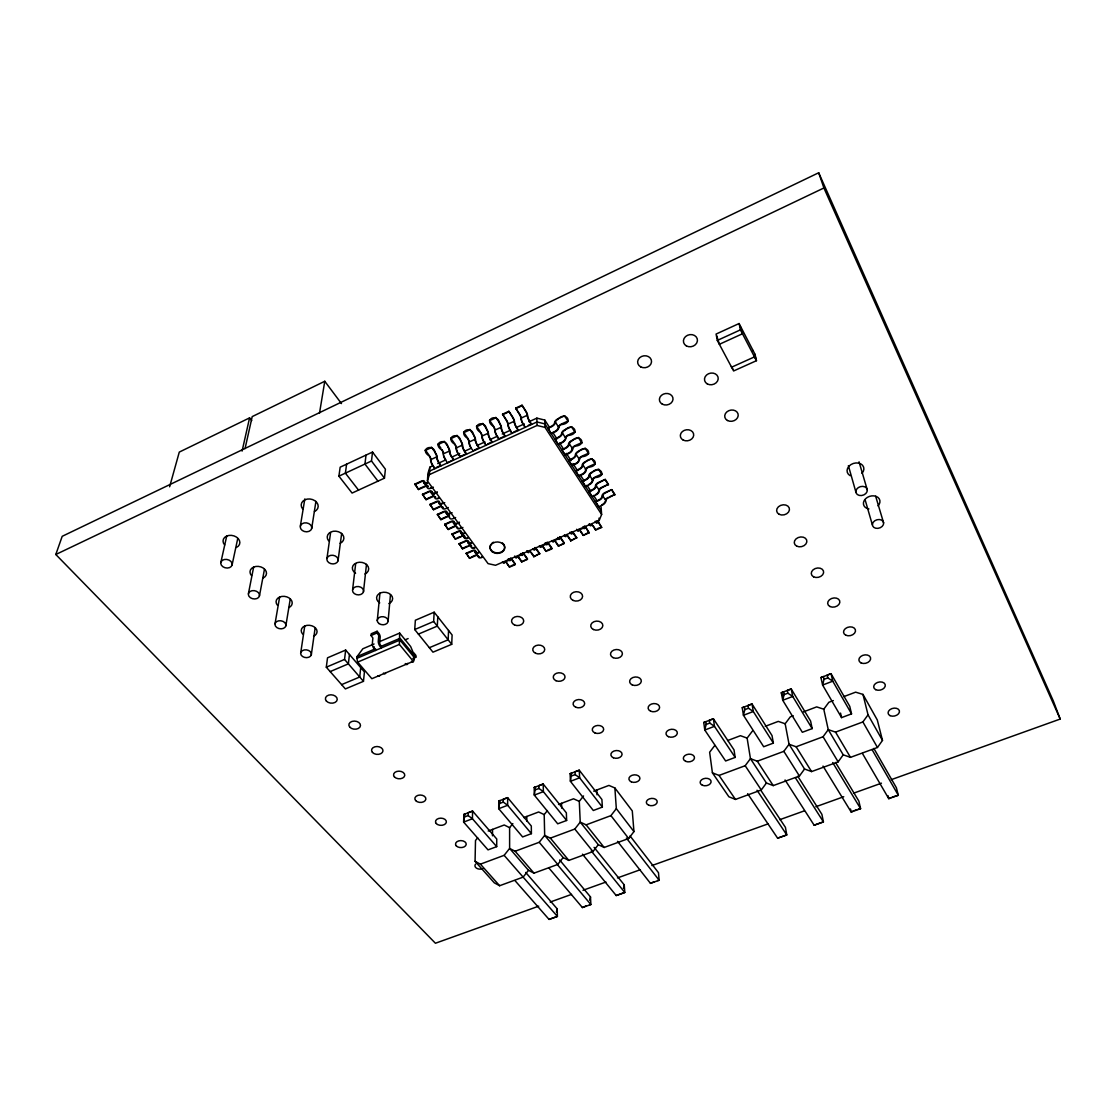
<?xml version="1.0" encoding="UTF-8"?>
<svg xmlns="http://www.w3.org/2000/svg" width="1116" height="1116" viewBox="0 0 1116 1116"><rect width="100%" height="100%" fill="white"/><g stroke="black" fill="none" stroke-linecap="round" stroke-linejoin="round"><path stroke-width="1.5" d="M495.769 417.328L499.605 423.02A3.92 1.088 65.3 0 1 501.489 428.056A3.906 1.074 65.4 0 0 503.386 433.078L505.283 436.454L503.386 433.636A4.883 1.353 65.4 0 1 501.014 427.344A2.943 0.809 65.3 0 0 499.591 423.578C498.489 412.669 482.656 419.1 493.342 426.452A2.943 0.823 65.2 0 1 494.765 430.218A4.883 1.367 65.3 0 0 497.122 436.509L499.033 439.313L497.122 435.951A3.906 1.088 65.3 0 1 495.295 431.585M531.411 833.652L507.64 805.292L503.288 802.097L503.302 799.237L507.64 797.647L531.3 826.007L531.411 833.652L522.623 836.944L498.713 808.695L498.768 801.051L499.954 800.507L498.713 808.695L507.64 805.292L507.64 797.647L498.768 801.051M502.563 414.189L506.371 419.909A3.92 1.074 65.3 0 1 508.268 424.931A3.906 1.06 65.4 0 0 510.179 429.967L512.063 433.357L510.179 430.525A4.896 1.325 65.4 0 1 507.794 424.22A2.943 0.795 65.3 0 0 506.371 420.453L502.563 414.189L508.854 411.288L512.663 417.007A3.934 1.046 65.4 0 1 514.56 422.043A3.92 1.046 65.4 0 0 516.471 427.093L518.354 430.483L516.471 427.637A4.896 1.311 65.4 0 1 514.085 421.332A2.943 0.795 65.4 0 0 512.663 417.551L508.854 411.288M496.69 846.639L496.746 838.995L472.598 811.081L468.204 812.685L468.134 815.559L472.417 818.739L496.69 846.639L488.027 849.876L463.628 822.101L463.851 814.443L464.926 813.941L463.628 822.101L472.417 818.739L472.598 811.081L463.851 814.443M492.477 835.8L492.547 829.397M512.858 823.608L509.607 827.653L509.621 848.425L528.482 870.299L523.111 877.134L499.619 885.727L494.304 882.84L475.067 861.315L475.5 840.501L477.676 837.823M482.754 423.355L486.618 429.004A3.906 1.116 65.2 0 1 488.501 434.026A3.892 1.116 65.3 0 0 490.384 439.048L492.282 442.396L490.37 439.592A4.869 1.381 65.3 0 1 488.013 433.315A2.929 0.837 65.2 0 0 486.604 429.562C485.46 418.723 469.669 425.112 480.382 432.422A2.929 0.851 65.2 0 1 481.791 436.175A4.869 1.409 65.2 0 0 484.135 442.452L486.06 445.256L484.149 441.894A3.892 1.13 65.2 0 1 482.279 436.886A3.906 1.13 65.2 0 0 480.898 432.673M469.808 429.339L473.7 434.961A3.906 1.144 65.1 0 1 475.569 439.969A3.892 1.144 65.2 0 0 477.439 444.977L479.35 448.325L477.425 445.535A4.855 1.423 65.2 0 1 475.081 439.272A2.929 0.865 65.1 0 0 473.672 435.505C472.486 424.75 456.751 431.083 467.492 438.365A2.916 0.865 65.1 0 1 468.887 442.117A4.855 1.437 65.2 0 0 471.231 448.367L473.184 450.599M482.084 557.428A4.534 2.455 -36.1 0 1 478.192 556.284A2.72 1.465 -36.2 0 0 475.876 555.601L469.599 558.335L466.237 553.215L472.528 550.467A3.641 1.953 -36.2 0 1 475.625 551.36A3.641 1.953 -36 0 0 478.722 552.267M469.599 558.335L466.237 553.215M475.053 547.858A4.562 2.441 -36 0 1 471.175 546.728A2.734 1.465 -36.2 0 0 468.846 546.059L462.554 548.835L459.15 543.659L465.47 540.883A3.655 1.939 -36.2 0 1 468.553 541.762A3.655 1.953 -36 0 0 471.663 542.641M456.932 435.282L460.838 440.876A3.892 1.172 65 0 1 462.708 445.87A3.878 1.172 65.1 0 0 464.563 450.878L466.488 454.198L464.549 451.436A4.841 1.465 65.1 0 1 462.219 445.186A2.916 0.879 65 0 0 460.824 441.434C459.583 430.734 443.889 437.026 454.672 444.266A2.916 0.893 65 0 1 456.053 448.004A4.841 1.479 65.1 0 0 458.383 454.254L460.336 457.016L458.411 453.696M462.554 548.835L459.15 543.659M467.939 538.177A4.59 2.427 -36 0 1 464.061 537.075A2.748 1.451 -36.2 0 0 461.745 536.419L455.412 539.209L451.994 533.992L458.327 531.188A3.683 1.925 -36.2 0 1 461.41 532.053A3.683 1.939 -36 0 0 464.521 532.918M451.715 644.323L452.106 635.004L434.166 612.196L415.361 620.245L414.72 629.55L432.966 652.176L451.715 644.323L433.65 621.486L434.166 612.196M448.562 630.498L448.144 639.803L429.353 647.699M453.724 459.499L451.743 457.295A4.827 1.507 65 0 1 449.427 451.059A2.916 0.907 65 0 0 448.032 447.321C446.749 436.705 431.111 442.926 441.908 450.139A2.902 0.921 64.9 0 1 443.289 453.877A4.827 1.521 65 0 0 445.605 460.113L447.572 462.861L453.724 459.499L451.771 456.737A3.864 1.2 65 0 1 449.915 451.757A3.878 1.214 65 0 0 448.06 446.777L444.112 441.211M455.412 539.209L451.994 533.992M462.889 527.45L460.755 528.398A4.617 2.413 -36 0 1 456.876 527.324A2.762 1.437 -36.1 0 0 454.561 526.682L448.214 529.5L444.74 524.227L451.101 521.395A3.697 1.911 -36.1 0 1 454.198 522.232A3.697 1.925 -36 0 0 457.295 523.083L459.443 522.135M448.214 529.5L444.74 524.227M437.793 616.813L437.305 626.104L418.402 634.125M449.33 516.75A2.776 1.437 -36.1 0 0 447.293 516.82L440.918 519.679L437.416 514.35L443.805 511.491A3.725 1.897 -36.1 0 1 446.902 512.314A3.725 1.911 -36 0 0 449.999 513.137M440.918 519.679L437.416 514.35M448.297 507.529L446.149 508.491A4.673 2.372 -36 0 1 442.271 507.473A2.79 1.423 -36.1 0 0 439.955 506.859L433.552 509.733L430.009 504.362L436.426 501.475A3.739 1.883 -36.1 0 1 439.509 502.27A3.739 1.897 -36 0 0 442.62 503.079M433.552 509.733L430.009 504.362M601.064 506.971L601.622 514.476L599.18 520.516L495.546 565.282L488.083 563.636L427.428 480.954L429.367 474.635L429.869 467.172L433.008 465.721M431.376 447.098L435.338 452.636A3.864 1.242 64.9 0 1 437.193 457.602A3.85 1.228 65 0 0 439.034 462.582L440.973 465.874L438.993 463.14A4.813 1.535 65 0 1 436.691 456.918A2.902 0.935 64.9 0 0 435.31 453.18C433.985 442.634 418.388 448.813 429.214 455.984A2.902 0.935 64.8 0 1 430.595 459.708A4.813 1.562 64.9 0 0 432.896 465.93L434.877 468.664L432.938 465.372A3.85 1.242 64.9 0 1 431.571 462.777M374.041 644.002L362.84 648.773L357.078 656.571L356.883 658.342L357.65 662.123L371.851 678.695L413.297 661.328L414.803 656.25L410.632 646.513L399.654 633.079L378.84 641.951M438.714 498.378A4.687 2.358 -35.9 0 1 434.835 497.387A2.818 1.409 -36.1 0 0 432.52 496.787L426.089 499.689L422.518 494.262L428.962 491.347A3.767 1.869 -36.1 0 1 432.045 492.128A3.767 1.883 -35.9 0 0 435.156 492.909L437.319 491.933M412.878 658.412L415.822 657.171L415.933 655.427L414.357 653.502A3.013 1.158 67 0 0 412.669 653.362M427.428 480.954L427.93 473.477L429.869 467.172M426.089 499.689L422.518 494.262M433.371 487.162L431.208 488.152A4.715 2.344 -35.9 0 1 427.33 487.176A2.832 1.395 -36.1 0 0 425.015 486.604L418.556 489.533L414.943 484.051L421.416 481.108A3.78 1.855 -36.1 0 1 424.499 481.861A3.78 1.869 -35.9 0 0 427.595 482.628M418.556 489.533L414.943 484.051M388.131 620.789L390.447 594.828M377.11 631.251L378.756 633.232A3.055 1.228 66.5 0 1 380.193 637.236L379.677 642.774A1.744 0.698 66.6 0 0 380.514 645.076L381.281 647.964L380.04 646.457A4.366 1.758 66.6 0 1 378.254 641.491L378.784 635.45L376.943 632.981L377.11 631.251L371.196 633.776L371.028 635.52L372.87 637.989L372.312 644.016A4.366 1.772 66.6 0 0 374.097 648.982L375.353 650.489L375.52 648.731L357.078 656.571M377.264 620.677L379.956 592.987M363.467 681.332L364.43 671.944L345.653 650.056L327.518 657.812L326.304 667.201L345.388 688.921L363.467 681.332L344.551 659.43L345.653 650.056M384.462 478.164L385.397 469.18L372.521 452.064L340.171 467.172L338.901 476.169L352.084 493.063L384.462 478.164L371.502 461.006L372.521 452.064M360.719 667.619L359.715 677.007L341.608 684.624M363.467 591.857A5.566 4.185 6.5 0 0 356.353 586.625A5.566 4.185 6.5 0 0 354.316 593.614A5.566 4.185 6.5 0 0 363.467 591.857L366.494 564.305M349.447 654.478L348.373 663.853L330.155 671.595M352.614 589.555L355.669 563.733M366.02 455.105L364.946 464.061L377.961 481.163M413.297 661.328L399.389 644.42L399.654 633.079M338.036 560.79A5.678 4.325 8.1 0 0 330.713 555.363A5.678 4.325 8.1 0 0 328.746 562.604A5.678 4.325 8.1 0 0 338.036 560.79L341.663 533.406M407.703 663.35L407.661 663.657A4.325 1.688 67.1 0 1 405.513 663.825L405.261 663.532M346.602 464.172L345.388 473.156L358.529 490.105M326.96 558.391L330.573 532.737M311.308 654.799A5.399 3.892 7.3 0 0 304.277 649.93A5.399 3.892 7.3 0 0 302.492 656.459A5.399 3.892 7.3 0 0 311.308 654.799L315.13 627.987M385.69 672.585L385.634 672.892A4.297 1.744 67 0 1 383.43 673.087M300.748 652.679L304.766 625.867M311.671 528.565A5.803 4.464 9.8 0 0 304.138 522.944A5.803 4.464 9.8 0 0 302.227 530.435A5.803 4.464 9.8 0 0 311.671 528.565L315.926 501.405M285.836 625.881A5.51 4.018 8.6 0 0 278.595 620.845A5.51 4.018 8.6 0 0 276.88 627.597A5.51 4.018 8.6 0 0 285.836 625.881L290.216 599.194M300.344 526.082L304.835 498.922M319.497 413.213L324.77 381.281L252.202 416.603L245.046 448.618M275.038 623.677L279.642 596.99M259.442 595.944A5.636 4.143 10.1 0 0 252.007 590.713A5.636 4.143 10.1 0 0 250.361 597.702A5.636 4.143 10.1 0 0 259.442 595.944L264.436 569.383M248.422 593.642L253.639 567.095M232.1 564.905A5.761 4.269 11.8 0 0 224.442 559.493A5.761 4.269 11.8 0 0 222.865 566.719A5.761 4.269 11.8 0 0 232.1 564.905L237.736 538.512M220.829 562.52L226.701 536.14M242.088 451.087L249.579 417.886L251.742 420.579M534.187 787.477L543.199 784.032L543.366 791.649L534.313 795.108L534.187 787.477L535.513 786.878L534.313 795.108L557.707 823.803L566.635 820.469L566.356 812.839L543.199 784.032L538.889 785.58L538.944 788.454L543.366 791.649L566.635 820.469M570.123 773.695L579.26 770.193L579.623 777.81L570.429 781.326L570.123 773.695L571.573 773.053L570.429 781.326L593.307 810.495L602.361 807.105L601.901 799.488L579.26 770.193L575.019 771.742L575.145 774.602L579.623 777.81L602.361 807.105M556.424 912.093L557.177 908.829L525.706 872.447M589.708 900.221L590.49 896.943L559.66 859.99M623.453 888.197L624.249 884.89L594.089 847.365M703.764 722.471L713.403 718.774L714.463 726.335L704.782 730.031L703.764 722.471L705.731 721.633L706.107 724.465L704.782 730.031L725.623 760.986L735.165 757.415L734.007 749.854L713.403 718.774L709.344 720.238L709.748 723.084L714.463 726.335L735.165 757.415M742.238 707.725L752.017 703.973L753.3 711.52L743.451 715.272L742.238 707.725L744.344 706.833L744.804 709.65L743.451 715.272L763.693 746.743L773.374 743.117L772.021 735.57L752.017 703.973L748.027 705.424L748.501 708.241L753.3 711.52L773.374 743.117M783.069 695.673L781.298 692.757L791.23 688.949L792.723 696.468L782.735 700.276L781.298 692.757L783.558 691.794L784.102 694.612L782.735 700.276L802.334 732.291L812.169 728.608L810.607 721.076L791.23 688.949L787.296 690.372L787.854 693.189L792.723 696.468L812.169 728.608M820.944 677.552L831.043 673.687L832.759 681.178L822.618 685.057L820.944 677.552L823.385 676.533L824.013 679.337L822.618 685.057L841.562 717.616L851.536 713.877L849.764 706.372L831.043 673.687L827.179 675.082L827.807 677.886L832.759 681.178L851.536 713.877M414.008 655.204L413.576 661.174A4.325 1.674 67.1 0 1 411.441 661.328M169.618 486.799L179.285 452.092L249.579 417.886M427.665 477.383L429.604 471.078L536.963 421.974L544.901 423.899L601.357 510.905M538.721 906.164L435.421 943.243L55.8 554.499L62.203 536.308L818.698 172.757L1053.337 700.987L1060.2 719.053L891.293 779.652M833.331 700.583L828.881 702.271L823.775 709.204L828.253 729.655L843.222 754.821L850.476 757.359L877.455 747.483L882.491 740.41L877.302 719.987L862.975 694.417L855.637 692.157L843.71 696.663M793.225 715.747L790.309 716.849L785.162 723.754L789.054 744.26L804.552 769.008L811.569 771.588L838.158 761.865L843.222 754.821M752.296 731.217L747.12 738.108L750.454 758.657L757.29 761.21L783.837 751.347L789.054 744.26L796.127 746.771L823.064 736.755L828.253 729.655L835.549 732.11L862.891 721.94L868.039 714.826L862.975 694.417M714.854 745.376L709.636 752.24L712.413 772.83L719.039 775.425L745.181 765.716L750.454 758.657L766.427 783L773.235 785.608L799.433 776.025L804.552 769.008M712.413 772.83L728.874 796.768L735.472 799.433L761.279 789.988L766.427 783M583.556 795.945L579.288 801.386L580.236 822.101L598.288 844.686L604.161 847.476L628.671 838.507L633.944 831.601L632.284 810.913L614.874 787.966L608.931 785.413L593.712 791.16M547.426 810.551L544.203 814.61L544.678 835.368L563.134 857.576L568.825 860.408L592.973 851.564L598.288 844.686M475.067 861.315L480.396 864.161L504.139 855.33L509.621 848.425L515.132 851.243L539.223 842.287L544.678 835.368L550.369 838.13L574.81 829.048L580.236 822.101L586.123 824.85L610.926 815.629L616.325 808.654L614.874 787.966M528.482 870.299L533.978 873.158L557.791 864.44L563.134 857.576M55.8 554.499L823.915 187.976L818.698 172.757M338.901 476.169L371.502 461.006M521.953 421.304A3.92 1.032 65.5 0 0 523.292 423.968L525.176 427.358L523.292 424.512A4.896 1.283 65.5 0 1 520.907 418.207A2.957 0.781 65.4 0 0 519.47 414.413L515.69 408.121L522.023 405.206L525.789 410.953A3.948 1.018 65.4 0 1 527.701 416.003A3.934 1.018 65.5 0 0 529.612 421.067L531.495 424.471L529.626 421.611A4.91 1.269 65.5 0 1 527.226 415.291A2.957 0.767 65.4 0 0 525.789 411.511L522.023 405.206M425.238 450.473L431.334 447.655M437.946 444.6L444.084 441.755M450.738 438.686L456.904 435.84M463.586 432.743L469.794 429.883M476.504 426.772L482.74 423.899M489.505 420.774L495.769 417.872M502.563 414.734L508.854 411.832M515.69 408.665L522.023 405.75M430.595 459.708L436.691 456.918M443.289 453.877L449.427 451.059M456.053 448.004L462.219 445.186M468.887 442.117L475.081 439.272M481.791 436.175L488.013 433.315M494.765 430.218L501.014 427.344M507.794 424.22L514.085 421.332M520.907 418.207L527.226 415.291M739.071 323.528L716.067 334.075L717.309 340.436L733.603 370.972L756.467 360.691L755.002 354.274L739.071 323.528L740.452 329.848L756.467 360.691M437.737 463.559L445.605 459.959M451.896 457.072L459.764 453.459M464.479 451.296L470.785 448.423M477.076 445.535L484.944 441.922M489.659 439.76L497.527 436.161M502.256 433.998L510.124 430.385M516.415 427.512L524.283 423.899M528.998 421.736L536.866 418.137L544.775 420.062L549.463 427.302M436.44 467.409L439.481 466.014M460.364 456.458L466.516 453.64M474.732 449.887L479.364 447.767M487.636 443.987L490.747 442.564M499.033 438.769L505.283 435.91M513.639 432.087L518.354 429.925M528.328 425.363L531.481 423.913M717.309 340.436L740.452 329.848M429.367 474.635L537.047 425.461L544.999 427.386L601.622 514.476M564.794 415.71L557.93 418.835A3.892 1.967 -33.1 0 0 554.596 422.587A3.892 1.967 -33.3 0 1 551.248 426.34L547.844 428.446L551.276 426.884A4.855 2.455 -33.3 0 0 555.447 422.197A2.916 1.479 -33.1 0 1 557.958 419.379C565.38 410.451 574.656 423.313 561.32 424.624A2.916 1.479 -33.1 0 0 558.823 427.442A4.841 2.455 -33.3 0 1 554.666 432.129L551.248 433.678L547.83 427.902M414.901 484.609L421.374 481.666A2.832 1.395 -36.1 0 1 423.689 482.238A4.729 2.33 -35.9 0 0 427.567 483.186M418.598 488.975L425.056 486.032M566.775 421.597L561.292 424.08A3.878 1.981 -33.1 0 0 559.604 425.154M551.22 433.134L554.638 431.585A3.878 1.967 -33.3 0 0 557.972 427.833M571.741 426.633L564.905 429.73A3.864 1.981 -33.1 0 0 561.599 433.468A3.864 1.981 -33.2 0 1 558.279 437.207L554.889 439.313L558.307 437.765A4.827 2.469 -33.2 0 0 562.45 433.078A2.902 1.493 -33.1 0 1 564.933 430.274C572.327 421.43 581.52 434.166 568.253 435.463A2.888 1.493 -33.1 0 0 565.784 438.267A4.813 2.483 -33.2 0 1 561.655 442.94L558.251 444.475L554.875 438.755M422.49 494.82L428.921 491.905A2.818 1.409 -36.1 0 1 431.236 492.491A4.701 2.358 -35.9 0 0 435.114 493.481L437.277 492.491M426.131 499.131L432.562 496.229A3.753 1.883 -36.1 0 1 433.385 495.923M569.592 434.305L575.047 431.836M891.07 797.633L888.755 798.665L862.445 753.481M558.223 443.931L561.627 442.396A3.85 1.981 -33.2 0 0 564.849 439.272M578.604 437.43L571.797 440.485A3.85 1.995 -33.1 0 0 568.518 444.224A3.836 1.995 -33.2 0 1 565.226 447.962L561.864 450.041L565.254 448.52A4.799 2.483 -33.2 0 0 569.369 443.833A2.888 1.493 -33.1 0 1 571.824 441.043C579.19 432.297 588.313 444.879 575.117 446.177A2.874 1.507 -33 0 0 572.661 448.967A4.785 2.497 -33.2 0 1 568.574 453.64L565.184 455.161L561.836 449.483M429.981 504.92L436.398 502.033A2.804 1.423 -36.1 0 1 438.714 502.632A4.673 2.372 -36 0 0 442.592 503.651L444.74 502.674M853.531 810.969L851.173 812.03L823.036 766.078M433.58 509.175L439.983 506.301A3.725 1.897 -36.1 0 1 440.806 506.008M581.868 442.578L575.089 445.619A3.836 2.009 -33 0 0 571.894 448.73M565.156 454.603L568.546 453.082A3.836 1.995 -33.2 0 0 571.727 449.971M785.064 779.986L814.136 825.198L823.413 821.892L821.892 814.345L797.787 776.262M585.384 448.102L578.618 451.129A3.822 2.009 -33 0 0 575.354 454.854A3.822 2.009 -33.2 0 1 572.103 458.592L568.741 460.657L572.131 459.136A4.771 2.511 -33.2 0 0 576.205 454.477A2.874 1.507 -33 0 1 578.646 451.687C585.97 443.024 595.023 455.481 581.896 456.765A2.86 1.507 -33 0 0 579.469 459.541A4.757 2.511 -33.2 0 1 575.396 464.2L572.034 465.707L568.714 460.099M437.388 514.908L443.777 512.049A2.79 1.423 -36.1 0 1 446.093 512.676A4.659 2.385 -36 0 0 449.971 513.709L452.12 512.746M440.946 519.107L447.321 516.262M588.62 453.194L581.855 456.207A3.808 2.023 -33 0 0 580.99 456.667M747.65 793.685L777.615 838.172L786.766 834.921L785.427 827.361L760.568 789.891M571.992 465.149L575.368 463.642A3.808 2.009 -33.2 0 0 577.042 462.596M455.635 517.545L453.487 518.494A4.645 2.399 -36 0 1 449.609 517.447L446.093 512.676M592.094 458.662L585.356 461.661A3.808 2.023 -33 0 0 582.12 465.372A3.794 2.023 -33.2 0 1 578.883 469.097L575.549 471.147L578.925 469.655A4.743 2.525 -33.2 0 0 582.971 464.995A2.846 1.521 -33 0 1 585.384 462.205C592.68 453.626 601.65 465.958 588.592 467.227A2.846 1.521 -33 0 0 586.193 470.003A4.729 2.525 -33.1 0 1 582.161 474.649L578.799 476.141L575.521 470.589M444.712 524.785L451.087 521.953A2.776 1.437 -36.1 0 1 453.403 522.595A4.631 2.399 -36 0 0 457.281 523.655L459.415 522.707M448.241 528.928L454.589 526.11M588.564 466.669L595.288 463.684M578.772 475.583L582.12 474.091A3.78 2.023 -33.1 0 0 584.965 471.691M598.72 469.097L592.01 472.068A3.78 2.037 -33 0 0 588.816 475.765A3.78 2.037 -33.1 0 1 585.607 479.475L582.287 481.512L585.635 480.033A4.715 2.539 -33.1 0 0 589.653 475.388A2.832 1.521 -33 0 1 592.052 472.612C599.125 463.949 608.178 476.574 595.233 477.578A2.832 1.535 -33 0 0 592.833 480.354A4.701 2.553 -33.1 0 1 588.843 484.986L585.495 486.464L582.245 480.954M451.966 534.564L458.299 531.76A2.762 1.451 -36.2 0 1 460.615 532.402A4.603 2.413 -36 0 0 464.507 533.49M457.016 537.954L460.183 536.559M601.887 474.063L595.191 477.02A3.767 2.037 -33 0 0 592.066 480.089M605.277 479.406L598.595 482.349A3.767 2.051 -32.9 0 0 595.428 486.046A3.753 2.037 -33.1 0 1 592.247 489.743L588.941 491.765L592.275 490.301A4.687 2.553 -33.1 0 0 596.265 485.683A2.818 1.535 -32.9 0 1 598.636 482.907L605.277 479.406L608.401 484.33L601.775 487.804A2.818 1.535 -32.9 0 0 599.404 490.58A4.687 2.567 -33.1 0 1 595.442 495.197L592.108 496.662L588.899 491.207M459.136 544.217L465.442 541.441A2.748 1.451 -36.2 0 1 467.771 542.111A4.576 2.427 -36 0 0 471.65 543.213M462.568 548.263L467.297 546.184M603.072 486.66L608.401 484.33M582.468 854.172L616.199 895.534L624.793 892.479L624.249 884.89M617.511 841.338L650.461 883.356L654.269 881.682M611.763 489.617L605.109 492.519A3.739 2.065 -32.9 0 0 601.956 496.202A3.739 2.051 -33.1 0 1 598.804 499.898L595.525 501.907L598.846 500.47A4.673 2.567 -33.1 0 0 602.793 495.839A2.804 1.548 -32.9 0 1 605.151 493.077L611.763 489.617L614.86 494.472L608.262 497.931A2.804 1.548 -32.9 0 0 605.904 500.693A4.659 2.581 -33.1 0 1 601.97 505.297L598.65 506.748L595.484 501.349M466.223 553.773L472.514 551.025A2.734 1.465 -36.2 0 1 474.83 551.709A4.548 2.441 -36 0 0 478.708 552.839M549.03 868.136L582.399 907.545L586.291 905.843M471.189 557.079L475.89 555.029M609.545 496.787L613.521 495.058M514.978 880.594L549.044 919.403L557.4 916.431L557.177 908.829M506.12 561.487L510.5 559.59A2.72 0.837 66.6 0 1 511.825 559.73L515.327 564.612L509.51 567.109L505.994 562.241A2.706 0.837 66.6 0 0 505.646 561.822M516.834 556.856L522.707 554.331A2.72 0.809 66.6 0 1 524.004 554.471L527.477 559.381L521.632 561.892L518.145 556.996A2.72 0.823 66.6 0 0 517.489 556.312M542.85 545.626L547.3 543.715A2.734 0.767 66.7 0 1 548.542 543.883L551.974 548.849L546.073 551.388L542.627 546.435M555.224 540.284L559.688 538.358A2.734 0.753 66.7 0 1 560.902 538.54L564.305 543.534L558.377 546.087L554.959 541.107A2.734 0.753 66.7 0 0 554.624 540.688M578.632 530.184L583.152 528.231M510.961 565.924L515.327 564.04L511.825 559.158A3.613 1.102 66.6 0 0 510.57 558.098M521.632 561.892L527.477 558.809L523.99 553.899A3.627 1.074 66.6 0 0 523.125 552.978M539.684 553.564L533.825 556.661L539.684 553.564L536.224 548.626A3.641 1.046 66.6 0 0 534.536 548.416A3.641 1.06 66.6 0 1 533.295 548.765M547.524 550.188L551.96 548.277L548.528 543.311A3.641 1.018 66.7 0 0 546.868 543.087A3.655 1.032 66.6 0 1 545.208 542.85M558.377 546.087L564.291 542.962L560.888 537.982A3.655 0.99 66.7 0 0 559.702 536.866M576.679 537.633L570.736 540.772L576.679 537.633L573.303 532.611A3.669 0.963 66.7 0 0 572.466 531.662M584.965 526.264A3.669 0.935 66.7 0 1 585.788 527.226L589.164 532.834L583.18 535.415L587.63 532.918M597.13 528.831L600.143 527.533M592.01 524.548L595.665 530.044L601.691 527.45L598.329 521.814A3.683 0.907 66.8 0 0 596.823 521.507A3.697 0.921 66.7 0 1 595.302 521.214M371.028 635.52L376.943 632.981M326.304 667.201L344.551 659.43M414.72 629.55L433.65 621.486M381.449 646.206L400.086 638.282L415.822 657.171M356.883 658.342L399.947 640.04L414.678 658.008M405.164 639.831L408.121 638.561M357.65 662.123L399.389 644.42M464.842 816.814L468.134 815.559M499.94 803.38L503.288 802.097M535.554 789.751L538.944 788.454M571.699 775.913L575.145 774.602M706.107 724.465L709.748 723.084M744.804 709.65L748.501 708.241M784.102 694.612L787.854 693.189M824.013 679.337L827.807 677.886M488.194 831.043L504.223 824.989L509.607 827.653M523.85 817.568L538.637 811.974L544.203 814.61M558.53 804.455L573.526 798.791L579.288 801.386M727.618 740.55L740.452 735.695L747.12 738.108M765.255 726.321L778.27 721.396L785.162 723.754M803.45 711.882L816.675 706.888L823.775 709.204M550.202 902.049L571.518 894.404M582.998 890.275L605.96 882.045M617.441 877.929L640.403 869.685M651.884 865.57L768.31 823.789M779.791 819.674L804.385 810.844M815.866 806.728L843.738 796.726M853.573 793.183L881.459 783.181M854.703 810.439L857.046 809.602M892.214 797.103L898.31 795.276L896.385 787.743L873.856 748.418M549.044 919.403L557.4 916.431L504.139 855.33M582.399 907.545L590.866 904.546L590.49 896.943M616.199 895.534L624.793 892.479L591.257 850.964M650.461 883.356L659.165 880.259L658.468 872.67L630.052 835.926M777.615 838.172L786.766 834.921L757.025 790.254M814.136 825.198L823.413 821.892L795.513 777.964M858.218 809.184L860.589 808.682L858.874 801.135L835.549 762.451M657.533 880.524L659.165 880.259L626.411 838.088M589.457 904.727L590.866 904.546L557.693 864.97M480.396 864.161L499.619 885.727M515.132 851.243L533.978 873.158M539.223 842.287L557.791 864.44M550.369 838.13L568.825 860.408M574.81 829.048L592.973 851.564M586.123 824.85L604.161 847.476M610.926 815.629L628.671 838.507M616.325 808.654L633.944 831.601M324.77 381.281L341.468 403.587M424.499 481.861L428.139 486.813M432.045 492.128L433.845 494.569M446.902 512.314L449.539 515.899M454.198 522.232L455.942 524.604M461.41 532.053L463.14 534.397M468.553 541.762L470.255 544.078M475.625 551.36L477.299 553.648M423.689 482.238L427.33 487.176M431.236 492.491L434.835 497.387M438.714 502.632L442.271 507.473M453.403 522.595L456.876 527.324M460.615 532.402L464.061 537.075M467.771 542.111L471.175 546.728M474.83 551.709L478.192 556.284M425.28 449.915L429.255 455.44A3.864 1.256 64.8 0 1 431.097 460.406A3.85 1.242 64.9 0 0 431.292 461.885M505.994 561.669L509.51 567.109M437.988 444.042L440.946 448.2M518.131 556.424L521.632 561.334M450.766 438.142L454.686 443.722A3.878 1.186 65 0 1 456.556 448.702A3.864 1.186 65.1 0 0 457.909 452.901M531.216 552.392L533.811 556.089M533.825 556.661L530.351 551.722A2.72 0.795 66.6 0 0 529.43 550.913M539.698 554.122L536.238 549.184A2.72 0.795 66.6 0 0 534.969 549.03A4.562 1.325 66.6 0 1 532.848 548.765M463.614 432.199L467.506 437.807A3.892 1.158 65.1 0 1 468.009 438.602M542.613 545.864L546.073 551.388M476.518 426.228L480.396 431.878M554.931 540.549L558.349 545.529M719.039 775.425L735.472 799.433M570.736 540.772L567.346 535.764A2.748 0.739 66.7 0 0 566.719 535.038M489.505 420.23L493.356 425.907A3.92 1.102 65.2 0 1 495.002 429.451M567.319 535.192L570.708 540.2M576.707 538.205L573.331 533.183A2.748 0.725 66.7 0 0 572.145 532.988A4.59 1.214 66.6 0 1 570.15 532.653M579.776 529.821L583.138 534.857M583.18 535.415L579.804 530.379A2.748 0.711 66.7 0 0 578.66 529.807M745.181 765.716L761.279 789.988M589.164 532.834L585.816 527.784A2.748 0.711 66.7 0 0 584.658 527.575A4.603 1.186 66.7 0 1 582.705 527.226M515.69 408.121L519.47 413.869A3.934 1.032 65.4 0 1 521.381 418.918A3.92 1.032 65.5 0 0 521.646 420.397M593.126 525.678L595.665 530.044M757.29 761.21L773.235 785.608M601.691 527.45L598.05 521.939L597.241 522.149A4.617 1.144 66.7 0 1 595.33 521.772M553.215 433.092L556.968 438.895M559.786 443.233L563.538 449.037M566.356 453.375L571.043 460.615M572.913 463.517L577.614 470.757M580.418 475.109L584.17 480.898M586.988 485.237L590.741 491.04M593.559 495.378L597.311 501.182M555.447 422.197L558.823 427.442M562.45 433.078L565.784 438.267M569.369 443.833L572.661 448.967M576.205 454.477L579.469 459.541M582.971 464.995L586.193 470.003M589.653 475.388L592.833 480.354M596.265 485.683L599.404 490.58M602.793 495.839L605.904 500.693M564.822 416.254L568.17 421.513M571.769 427.177L575.075 432.38M578.632 437.974L581.896 443.122M585.412 448.66L588.648 453.738M592.136 459.206L595.33 464.242M598.762 469.655L601.929 474.621M605.318 479.964L608.457 484.888M611.819 490.175L614.902 495.03M783.837 751.347L799.433 776.025M796.127 746.771L811.569 771.588M832.689 762.549L860.589 808.682L851.173 812.03L850.504 809.002M823.064 736.755L838.158 761.865M835.549 732.11L850.476 757.359M872.07 749.617L898.31 795.276L888.755 798.665L888.001 795.652M862.891 721.94L877.455 747.483M868.039 714.826L882.491 740.41M732.961 369.312L731.454 366.494L731.594 367.206L754.486 356.883L754.332 356.171L755.811 359.017L754.681 354.037M823.915 187.976L1060.2 719.053M875.655 496.243L883.621 522.888A5.719 4.311 -16.5 0 1 875.642 528.217A5.719 4.311 -16.5 0 1 874.791 520.754A5.719 4.311 -16.5 0 1 883.621 522.888M859.041 461.815L867.272 489.868A5.817 4.478 -16.8 0 1 859.194 495.392A5.817 4.478 -16.8 0 1 858.26 487.636A5.817 4.478 -16.8 0 1 867.272 489.868M865.193 500.038L872.419 525.036M848.383 465.651L855.888 492.086M840.529 713.096L841.562 717.616M753.049 350.48L753.202 351.191M741.094 327.42L741.247 328.118M739.727 325.202L742.489 333.754L719.374 344.3L716.723 335.749M599.013 518.117L599.18 520.516M596.753 790.016L597.018 794.801M561.529 803.325L561.683 808.123M544.775 420.062L544.999 427.386M536.866 418.137L537.047 425.461M526.794 816.452L526.85 821.25M251.532 575.675A8.314 6.18 10.5 0 1 253.485 567.137A8.314 6.18 10.5 0 1 264.994 569.565A8.314 6.18 10.5 0 1 262.999 578.088M277.507 605.332A8.133 5.998 9 0 1 279.53 597.088A8.133 5.998 9 0 1 290.802 599.418A8.133 5.998 9 0 1 288.737 607.662M355.599 573.247A8.203 6.236 6.8 0 1 354.609 563.873A8.203 6.236 6.8 0 1 366.829 564.822A8.203 6.236 6.8 0 1 364.946 573.973M379.719 602.877A8.049 6.04 5.3 0 1 378.868 593.824A8.049 6.04 5.3 0 1 390.865 594.73A8.049 6.04 5.3 0 1 388.884 603.575M328.606 540.8A8.37 6.445 8.4 0 1 330.95 531.969A8.37 6.445 8.4 0 1 342.514 534.48A8.37 6.445 8.4 0 1 340.129 543.311M302.659 508.952A8.551 6.654 10.2 0 1 304.919 499.801A8.551 6.654 10.2 0 1 316.749 502.423A8.551 6.654 10.2 0 1 314.447 511.56M850.155 475.667A8.579 6.682 -17.2 0 1 848.955 466.237A8.579 6.682 -17.2 0 1 860.827 463.907A8.579 6.682 -17.2 0 1 861.984 473.337M868.918 508.952A8.426 6.431 -16.8 0 1 864.258 500.442A8.426 6.431 -16.8 0 1 876.2 496.411A8.426 6.431 -16.8 0 1 878.041 505.883M302.589 633.986A7.965 5.817 7.5 0 1 304.696 626.006A7.965 5.817 7.5 0 1 315.73 628.252A7.965 5.817 7.5 0 1 313.582 636.218M224.651 544.971A8.496 6.375 12.2 0 1 226.52 536.14A8.496 6.375 12.2 0 1 238.266 538.651A8.496 6.375 12.2 0 1 236.383 547.468M482.851 868.708A5.273 3.39 -0.1 0 1 476.49 868.164A5.273 3.39 -0.1 0 1 475.653 864.077M502.409 542.976A7.352 5.747 0.9 0 1 503.149 550.718A7.352 5.747 0.9 0 1 493.356 551.918A7.352 5.747 0.9 0 1 490.873 544.399M491.989 543.171A7.352 5.747 0.9 0 1 493.481 542.236M565.338 437.346A3.864 1.995 -33.1 0 1 566.537 435.979M567.346 435.393A3.864 1.995 -33.1 0 1 568.225 434.919M605.43 499.731A3.725 2.065 -32.9 0 1 608.22 497.373M605.011 501.684A3.725 2.065 -33.1 0 1 601.929 504.739M578.618 459.918A3.808 2.023 -33 0 1 580.194 457.253M578.227 461.229A3.808 2.009 -33.2 0 1 577.725 461.94M585.342 470.38A3.794 2.023 -33 0 1 587.7 467.13M591.926 481.345A3.767 2.037 -33.1 0 1 588.802 484.428M598.65 490.315A3.753 2.051 -32.9 0 1 600.101 488.278M600.882 487.706A3.753 2.051 -32.9 0 1 601.733 487.246M598.497 491.57A3.739 2.051 -33.1 0 1 595.4 494.639M558.377 426.521A3.878 1.981 -33.1 0 1 558.907 425.824M584.393 526.152A3.669 0.935 66.7 0 0 584.24 526.947A3.683 0.949 66.7 0 1 583.11 527.24M578.604 530.798A4.603 1.2 66.7 0 1 576.665 529.835M577.474 530.24A3.683 0.963 66.7 0 1 576.637 529.277M510.124 558.474A3.613 1.102 66.6 0 0 510.068 558.976A3.627 1.116 66.5 0 1 508.296 558.809M502.423 561.906A4.534 1.409 66.5 0 0 504.655 562.115A2.706 0.837 66.6 0 1 504.711 561.739M504.153 562.018A3.627 1.13 66.5 0 1 502.897 561.892M510.5 559.59A4.534 1.395 66.5 0 1 508.296 559.381M566.105 536.196A4.59 1.242 66.6 0 1 564.138 535.248M565.296 535.806A3.669 0.99 66.6 0 1 564.557 535.261M571.741 531.858A3.669 0.963 66.7 0 0 571.713 532.346A3.669 0.976 66.6 0 1 570.123 532.095M559.297 537.228A3.655 0.99 66.7 0 0 559.255 537.731A3.669 1.004 66.6 0 1 557.637 537.48M551.667 540.632A4.576 1.269 66.6 0 0 553.731 540.939A2.734 0.753 66.7 0 1 553.759 540.562M553.257 540.814A3.655 1.018 66.6 0 1 552.099 540.646M559.688 538.358A4.576 1.256 66.6 0 1 557.651 538.052M541.372 546.268A4.562 1.311 66.6 0 1 539.265 546.003M540.897 546.156A3.655 1.046 66.6 0 1 540.116 546.366M547.3 543.715A4.576 1.283 66.6 0 1 545.222 543.422M529.068 551.583A4.548 1.339 66.5 0 1 526.933 551.332M528.426 551.764A3.641 1.074 66.5 0 1 526.919 550.76M591.159 525.385A4.617 1.158 66.7 0 1 589.262 524.394M589.653 524.422A3.683 0.935 66.7 0 1 589.22 523.836M522.497 552.908A3.627 1.074 66.6 0 0 522.274 553.703A3.641 1.088 66.5 0 1 520.53 553.522M516.764 557.498A4.548 1.381 66.5 0 1 514.643 556.633M516.164 557.051A3.627 1.102 66.5 0 1 514.643 556.061M522.707 554.331A4.548 1.353 66.5 0 1 520.544 554.094M468.873 545.501A3.641 1.953 -36.2 0 1 469.683 545.222M471.078 545.18A3.641 1.953 -36.2 0 1 471.566 545.431M475.067 547.286A3.655 1.953 -36 0 1 472.347 547.342M427.777 485.879A3.767 1.869 -36.1 0 1 428.07 486.283M431.236 487.58A3.78 1.869 -35.9 0 1 430.399 487.887M482.098 556.856A3.627 1.967 -36.1 0 1 481.275 557.135M479.378 556.898A3.627 1.967 -36.1 0 1 479.085 556.479M438.755 497.82A3.753 1.883 -35.9 0 1 437.918 498.113M435.728 497.555A3.753 1.883 -35.9 0 1 435.645 497.025M464.772 536.196A3.669 1.939 -36.2 0 1 464.856 536.726M461.773 535.861A3.669 1.939 -36.2 0 1 463.977 535.54M467.967 537.605A3.669 1.939 -36 0 1 467.144 537.898M465.735 537.926A3.669 1.939 -36 0 1 464.94 537.27M460.782 527.826A3.697 1.925 -36 0 1 459.959 528.105M458.062 527.91A3.697 1.925 -36 0 1 457.755 527.505M443.443 508.045A3.739 1.897 -36 0 1 443.066 507.11M441.936 449.595A3.878 1.228 64.9 0 1 443.582 453.082M445.633 459.555A3.864 1.214 65 0 1 443.987 456.053M468.469 439.509A3.892 1.158 65.1 0 1 469.334 442.145M471.245 447.809A3.878 1.158 65.2 0 1 470.743 447.014M470.282 446.121A3.878 1.158 65.2 0 1 469.418 443.47M374.446 647.447A1.744 0.711 66.6 0 1 374.027 646.68M379.705 675.654A4.297 1.772 67 0 1 377.878 675.822M514.476 624.932A6.096 4.576 -0.4 0 0 523.725 621.082A6.096 4.576 -0.4 0 0 514.685 617.009A6.096 4.576 -0.4 0 0 514.476 624.932M575.758 707.237A5.803 4.143 -2.9 0 0 584.672 703.722A5.803 4.143 -2.9 0 0 576.219 700.053A5.803 4.143 -2.9 0 0 575.758 707.237M648.703 805.208A5.441 3.641 -4.9 0 0 657.198 802.069A5.441 3.641 -4.9 0 0 649.428 798.861A5.441 3.641 -4.9 0 0 648.703 805.208M613.381 757.764A5.608 3.878 -4 0 0 622.072 754.444A5.608 3.878 -4 0 0 613.981 751.026A5.608 3.878 -4 0 0 613.381 757.764M686.354 345.89A7.073 6.068 -13 0 0 697.416 340.84A7.073 6.068 -13 0 0 687.498 335.302A7.073 6.068 -13 0 0 686.354 345.89M640.668 366.857A6.975 5.971 -9 0 0 651.521 361.905A6.975 5.971 -9 0 0 641.56 356.478A6.975 5.971 -9 0 0 640.668 366.857M707.307 383.918A6.933 5.831 -13.1 0 0 718.188 379.049A6.933 5.831 -13.1 0 0 708.534 373.734A6.933 5.831 -13.1 0 0 707.307 383.918M662.304 404.159A6.849 5.747 -9.7 0 0 673.004 399.375A6.849 5.747 -9.7 0 0 663.295 394.157A6.849 5.747 -9.7 0 0 662.304 404.159M727.465 420.509A6.808 5.594 -13.2 0 0 738.178 415.808A6.808 5.594 -13.2 0 0 728.776 410.688A6.808 5.594 -13.2 0 0 727.465 420.509M683.145 440.039A6.724 5.524 -10.2 0 0 693.678 435.421A6.724 5.524 -10.2 0 0 684.22 430.399A6.724 5.524 -10.2 0 0 683.145 440.039M702.424 785.273A5.51 3.725 -6.7 0 0 711.087 782.065A5.51 3.725 -6.7 0 0 703.373 778.773A5.51 3.725 -6.7 0 0 702.424 785.273M685.684 761.349A5.594 3.836 -6.3 0 0 694.473 758.057A5.594 3.836 -6.3 0 0 686.591 754.653A5.594 3.836 -6.3 0 0 685.684 761.349M668.428 736.672A5.678 3.962 -5.9 0 0 677.314 733.282A5.678 3.962 -5.9 0 0 669.265 729.766A5.678 3.962 -5.9 0 0 668.428 736.672M650.6 711.199A5.775 4.101 -5.5 0 0 659.598 707.697A5.775 4.101 -5.5 0 0 651.381 704.07A5.775 4.101 -5.5 0 0 650.6 711.199M632.186 684.875A5.859 4.241 -5 0 0 641.309 681.276A5.859 4.241 -5 0 0 632.898 677.51A5.859 4.241 -5 0 0 632.186 684.875M613.158 657.659A5.957 4.38 -4.4 0 0 622.393 653.962A5.957 4.38 -4.4 0 0 613.8 650.056A5.957 4.38 -4.4 0 0 613.158 657.659M593.475 629.536A6.068 4.534 -3.7 0 0 602.835 625.713A6.068 4.534 -3.7 0 0 594.033 621.668A6.068 4.534 -3.7 0 0 593.475 629.536M573.108 600.422A6.166 4.687 -2.9 0 0 582.594 596.474A6.166 4.687 -2.9 0 0 573.596 592.289A6.166 4.687 -2.9 0 0 573.108 600.422M779.135 514.295A6.487 5.036 -13.2 0 0 789.417 510.012A6.487 5.036 -13.2 0 0 780.614 505.409A6.487 5.036 -13.2 0 0 779.135 514.295M796.671 546.115A6.375 4.855 -13.2 0 0 806.812 541.971A6.375 4.855 -13.2 0 0 798.205 537.549A6.375 4.855 -13.2 0 0 796.671 546.115M813.592 576.832A6.277 4.687 -13.2 0 0 823.58 572.829A6.277 4.687 -13.2 0 0 815.182 568.56A6.277 4.687 -13.2 0 0 813.592 576.832M829.941 606.504A6.166 4.52 -13.1 0 0 839.79 602.612A6.166 4.52 -13.1 0 0 831.573 598.497A6.166 4.52 -13.1 0 0 829.941 606.504M845.733 635.171A6.068 4.366 -13.1 0 0 855.442 631.405A6.068 4.366 -13.1 0 0 847.407 627.429A6.068 4.366 -13.1 0 0 845.733 635.171M860.994 662.876A5.971 4.227 -13 0 0 870.578 659.221A5.971 4.227 -13 0 0 862.71 655.385A5.971 4.227 -13 0 0 860.994 662.876M875.767 689.688A5.887 4.073 -13 0 0 885.225 686.145A5.887 4.073 -13 0 0 877.525 682.434A5.887 4.073 -13 0 0 875.767 689.688M890.066 715.635A5.789 3.948 -12.9 0 0 899.384 712.203A5.789 3.948 -12.9 0 0 891.851 708.618A5.789 3.948 -12.9 0 0 890.066 715.635M456.249 845.83A5.357 3.501 0.6 0 0 465.525 845.858A5.357 3.501 0.6 0 0 460.852 840.599A5.357 3.501 0.6 0 0 456.249 845.83M436.258 823.538A5.441 3.599 1.2 0 0 445.675 823.58A5.441 3.599 1.2 0 0 440.862 818.154A5.441 3.599 1.2 0 0 436.258 823.538M415.64 800.563A5.524 3.711 2 0 0 425.21 800.604A5.524 3.711 2 0 0 420.244 795.024A5.524 3.711 2 0 0 415.64 800.563M394.38 776.862A5.622 3.822 2.8 0 0 404.104 776.917A5.622 3.822 2.8 0 0 398.984 771.156A5.622 3.822 2.8 0 0 394.38 776.862M372.437 752.407A5.719 3.934 3.7 0 0 382.328 752.463A5.719 3.934 3.7 0 0 377.041 746.52A5.719 3.934 3.7 0 0 372.437 752.407M349.782 727.144A5.831 4.059 4.7 0 0 359.84 727.227A5.831 4.059 4.7 0 0 354.386 721.076A5.831 4.059 4.7 0 0 349.782 727.144M326.374 701.057A5.943 4.185 5.7 0 0 336.614 701.141A5.943 4.185 5.7 0 0 330.964 694.794A5.943 4.185 5.7 0 0 326.374 701.057M535.596 653.292A5.998 4.422 -1.3 0 0 544.734 649.554A5.998 4.422 -1.3 0 0 535.889 645.634A5.998 4.422 -1.3 0 0 535.596 653.292M556.005 680.718A5.901 4.283 -2.1 0 0 565.031 677.091A5.901 4.283 -2.1 0 0 556.396 673.297A5.901 4.283 -2.1 0 0 556.005 680.718M594.87 732.905A5.706 4.004 -3.5 0 0 603.672 729.487A5.706 4.004 -3.5 0 0 595.4 725.944A5.706 4.004 -3.5 0 0 594.87 732.905M631.321 781.856A5.524 3.767 -4.5 0 0 639.914 778.633A5.524 3.767 -4.5 0 0 631.991 775.313A5.524 3.767 -4.5 0 0 631.321 781.856M378.994 623.551A5.454 4.045 5 0 0 388.005 621.835A5.454 4.045 5 0 0 381.086 616.785A5.454 4.045 5 0 0 378.994 623.551M492.323 551.848A7.366 5.747 0.9 0 0 504.53 549.072A7.366 5.747 0.9 0 0 495.253 542.181A7.366 5.747 0.9 0 0 492.323 551.848"/></g></svg>
